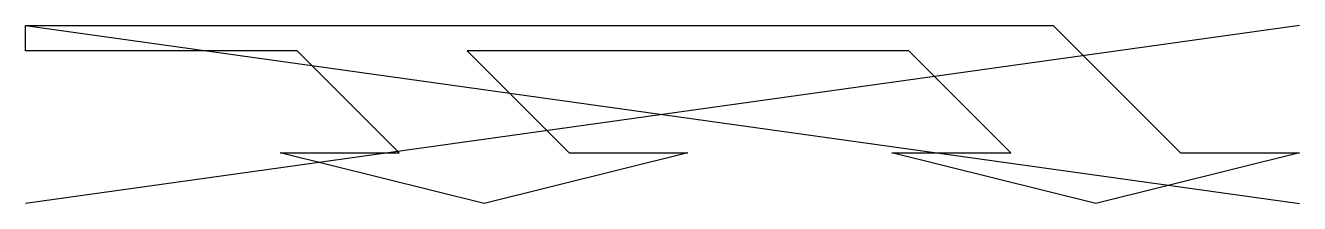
# Model space of a CAD drawing. Header units: metres. Extents: x 0 to 7.5, y -0.97 to 0.08.
import ezdxf

# ---------------------------------------------------------------- set-up
doc = ezdxf.new("R2010")
doc.units = ezdxf.units.M
doc.header["$LTSCALE"] = 0.2

msp = doc.modelspace()

# ---------------------------------------------------------------- linework, layer by layer
for p, q in [((7.5, 0.075), (0, -0.975)), ((0, 0.075), (7.5, -0.975))]:
    msp.add_line(p, q)
at = {"flags": 128}
msp.add_lwpolyline([(3.2, -0.675), (3.9, -0.675), (2.7, -0.975), (1.5, -0.675), (2.2, -0.675), (1.6, -0.075), (0, -0.075), (0, 0.075), (6.05, 0.075), (6.8, -0.675), (7.5, -0.675), (6.3, -0.975), (5.1, -0.675), (5.8, -0.675), (5.2, -0.075), (2.6, -0.075)], close=True, dxfattribs=at)

doc.saveas('drawing.dxf')
